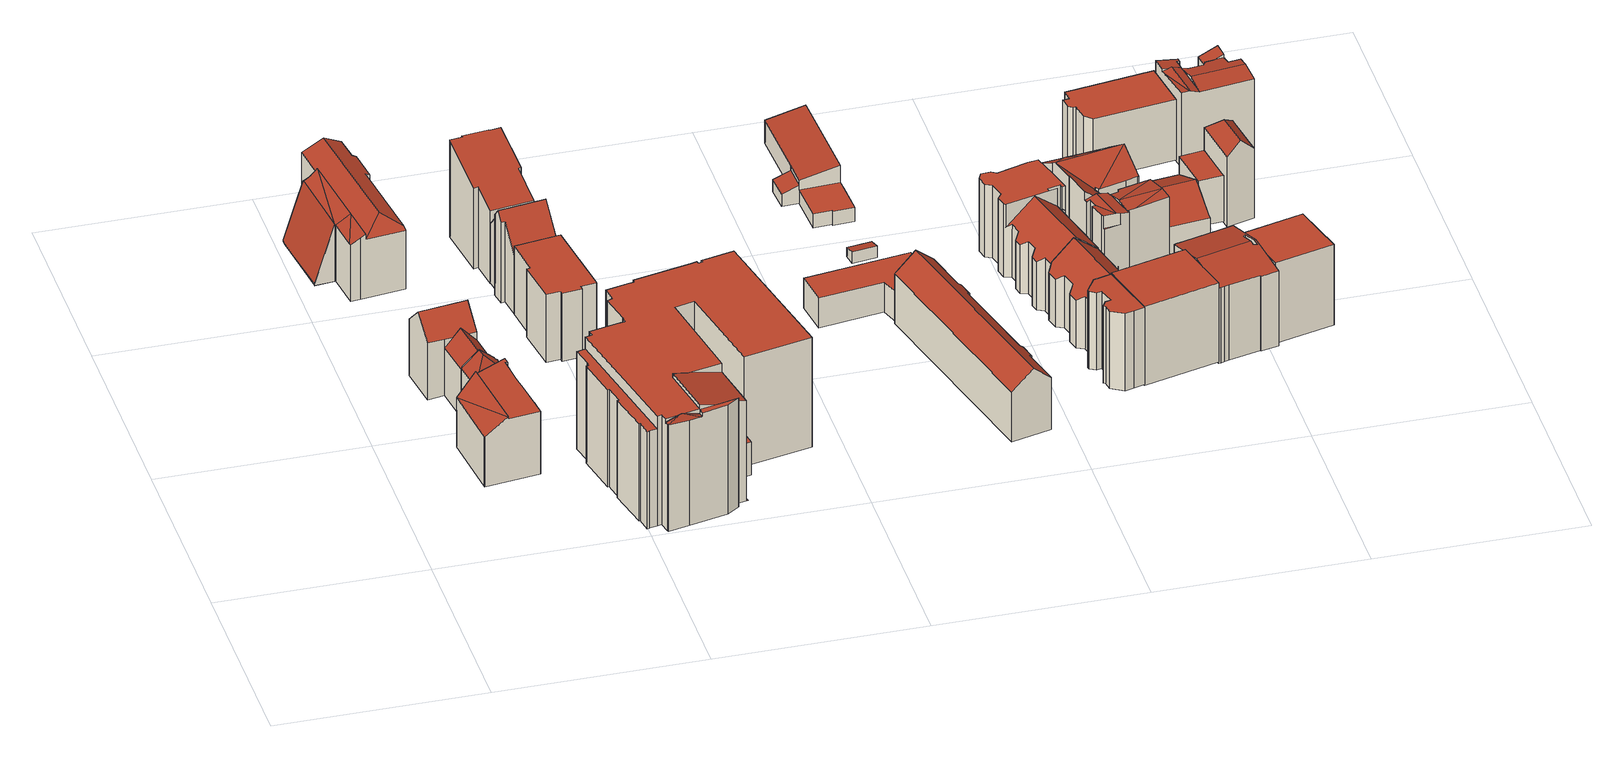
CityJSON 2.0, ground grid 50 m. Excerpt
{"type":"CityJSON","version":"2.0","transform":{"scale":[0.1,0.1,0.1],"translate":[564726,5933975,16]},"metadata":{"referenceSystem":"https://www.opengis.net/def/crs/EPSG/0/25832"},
"CityObjects":{
"building1":{"type":"Building","attributes":{"Gemeindeschluessel":"02000000","Geometrietyp2DReferenz":"3000","function":"31001_1010","roofType":"1000","measuredHeight":17.2,"storeysAboveGround":4},"geometry":[{"type":"MultiSurface","lod":"2","boundaries":[[[0,1,2,3,4]],[[5,6,7,1,0]],[[8,9,10,11,12,13,14,15,16,17,18,19,20]],[[21,22,23,24,25]],[[24,23,26,27,28,29]],[[20,3,2,8]],[[30,7,6,31]],[[31,6,5,32]],[[21,18,17,22]],[[33,16,15,34]],[[34,15,14,35]],[[35,14,13,36]],[[36,13,12,37]],[[37,12,11,38]],[[38,11,10,39]],[[39,10,9,40]],[[41,28,27,42]],[[42,27,26,43]],[[44,45,46,47]],[[30,31,32,48,49,50,44,47,51,41,42,43,33,34,35,36,37,38,39,40]],[[30,40,9,8,2,1,7]],[[48,32,5,0,4]],[[50,49,19,18,21,25,52]],[[33,43,26,23,22,17,16]],[[45,44,50,52]],[[41,51,53,29,28]],[[53,51,47,46]],[[49,48,4,3,20,19]],[[53,46,45,52,25,24,29]]],"semantics":{"surfaces":[{"type":"RoofSurface"},{"type":"WallSurface"},{"type":"GroundSurface"}],"values":[0,0,0,0,0,1,1,1,1,1,1,1,1,1,1,1,1,1,1,2,1,1,1,1,1,1,1,1,0]}}]},
"building2":{"type":"Building","attributes":{"Gemeindeschluessel":"02000000","Geometrietyp2DReferenz":"3000","function":"31001_1120","roofType":"3100","measuredHeight":19.96,"storeysAboveGround":4},"geometry":[{"type":"MultiSurface","lod":"2","boundaries":[[[54,55,56,57,58]],[[55,59,60,61,56]],[[60,62,61]],[[57,63,58]],[[64,65,66,67,68,69]],[[69,68,70,71,62,60,59]],[[64,69,59,55,54]],[[57,56,61]],[[65,64,54,58,63,72]],[[73,66,65,72]],[[67,66,73,74,75]],[[70,68,67,75]],[[74,73,72,63,57,61,62,71]],[[74,71,70,75]]],"semantics":{"surfaces":[{"type":"RoofSurface"},{"type":"WallSurface"},{"type":"GroundSurface"}],"values":[0,0,1,1,2,1,1,1,1,1,1,1,0,0]}}]},
"building3":{"type":"Building","attributes":{"Gemeindeschluessel":"02000000","Geometrietyp2DReferenz":"3000","function":"31001_1010","roofType":"3100","measuredHeight":18.19,"storeysAboveGround":5},"geometry":[{"type":"MultiSurface","lod":"2","boundaries":[[[76,77,78,79,80,81,82]],[[83,84,85,86,87,88]],[[89,84,83]],[[90,91,89,83]],[[92,93,94,89,91]],[[95,96,97,98]],[[99,100,101]],[[102,103,104,105,106]],[[107,82,81,108]],[[88,80,79,83]],[[100,83,79,78,101]],[[101,78,77,109]],[[109,77,76,110]],[[110,76,82,107]],[[111,87,86,112]],[[112,86,85,102]],[[102,85,84,113,103]],[[114,90,83,100]],[[103,113,115,104]],[[116,93,92,117]],[[118,119,120,121]],[[121,120,122,123]],[[124,125,126,127]],[[116,117,114,100,99,101,109,110,107,108,111,112,102,106,105,104,118,121,123,124,127,128]],[[129,98,97,130,115,113]],[[126,125,122,120,119,130,97,96]],[[116,128,95,98,129,94,93]],[[126,96,95,128,127]],[[122,125,124,123]],[[118,104,115,130,119]],[[114,117,92,91,90]],[[129,113,84,89,94]],[[111,108,81,80,88,87]]],"semantics":{"surfaces":[{"type":"RoofSurface"},{"type":"WallSurface"},{"type":"GroundSurface"}],"values":[0,0,0,0,0,0,0,0,1,1,1,1,1,1,1,1,1,1,1,1,1,1,1,2,0,0,1,1,1,1,1,1,1]}}]},
"building4":{"type":"Building","attributes":{"Gemeindeschluessel":"02000000","Geometrietyp2DReferenz":"3000","function":"31001_1120","roofType":"1000","measuredHeight":18.04,"storeysAboveGround":4},"geometry":[{"type":"MultiSurface","lod":"2","boundaries":[[[131,132,133,134,135,136,137,138,139,140,141,142]],[[143,144,145,146,147,148,149,150,151,152,153,154]],[[143,142,141,144]],[[144,141,140,145]],[[145,140,139,146]],[[146,139,138,147]],[[147,138,137,148]],[[148,137,136,149]],[[149,136,135,150]],[[150,135,134,151]],[[151,134,133,152]],[[152,133,132,153]],[[153,132,131,154]],[[154,131,142,143]]],"semantics":{"surfaces":[{"type":"RoofSurface"},{"type":"GroundSurface"},{"type":"WallSurface"}],"values":[0,1,2,2,2,2,2,2,2,2,2,2,2,2]}}]},
"building5":{"type":"Building","attributes":{"Gemeindeschluessel":"02000000","Geometrietyp2DReferenz":"3000","function":"31001_1130","roofType":"3100","measuredHeight":23.36,"storeysAboveGround":5},"geometry":[{"type":"MultiSurface","lod":"2","boundaries":[[[155,156,157,158,159,160]],[[161,162,163,164,156,155]],[[165,160,159,166]],[[166,159,158,167]],[[167,158,157,168]],[[169,164,163,170]],[[170,163,162,171]],[[171,162,161,172]],[[172,161,155,160,165]],[[168,157,156,164,169]],[[168,169,170,171,172,165,166,167]]],"semantics":{"surfaces":[{"type":"RoofSurface"},{"type":"WallSurface"},{"type":"GroundSurface"}],"values":[0,0,1,1,1,1,1,1,1,1,2]}}]},
"building6":{"type":"Building","attributes":{"Gemeindeschluessel":"02000000","Geometrietyp2DReferenz":"3000","function":"31001_1130","roofType":"2100","measuredHeight":25.8,"storeysAboveGround":5},"geometry":[{"type":"MultiSurface","lod":"2","boundaries":[[[173,174,175,176,177,178,179,180,181,182,183,184]],[[185,186,187,188,189,190,191,192,193,194,195,196]],[[194,175,174,195]],[[195,174,173,196]],[[185,184,183,186]],[[186,183,182,187]],[[187,182,181,188]],[[188,181,180,189]],[[189,180,179,190]],[[190,179,178,191]],[[191,178,177,192]],[[192,177,176,193]],[[193,176,175,194]],[[185,196,173,184]]],"semantics":{"surfaces":[{"type":"RoofSurface"},{"type":"GroundSurface"},{"type":"WallSurface"}],"values":[0,1,2,2,2,2,2,2,2,2,2,2,2,2]}}]},
"building7":{"type":"Building","attributes":{"Gemeindeschluessel":"02000000","Geometrietyp2DReferenz":"3000","function":"31001_2070","roofType":"1000","measuredHeight":30.02,"storeysAboveGround":8},"geometry":[{"type":"MultiSurface","lod":"2","boundaries":[[[197,198,199,200]],[[201,202,198,197]],[[203,204,205,198,202]],[[206,207,208]],[[205,209,199,198]],[[210,211,212,213,214]],[[215,216,217,218]],[[219,220,221,222]],[[223,224,225,226]],[[226,225,227,228]],[[228,227,220,219]],[[229,230,231,232]],[[232,231,233,234]],[[234,233,235,236]],[[237,238,239,240]],[[240,239,241,242]],[[208,243,244,206]],[[245,246,247,248]],[[248,247,249,250]],[[250,249,251,252]],[[252,251,253,254]],[[254,253,255,256]],[[257,258,259,260]],[[260,259,261,262]],[[262,261,263,264]],[[264,263,265,266]],[[266,265,267,268]],[[268,267,269,270]],[[270,269,271,272]],[[273,204,203,274]],[[207,275,276,277]],[[206,244,275,207]],[[278,279,280]],[[281,282,280]],[[215,283,284,285]],[[285,284,286,287]],[[287,286,288,289]],[[212,211,288]],[[289,288,211,210,290]],[[209,214,213,199]],[[291,292,293,294]],[[295,296,297,298]],[[298,297,299,300]],[[300,299,301,302]],[[302,301,303,304]],[[304,303,305,306]],[[217,307,308,218]],[[309,310,292,291]],[[235,233,231,230,255,253,251,249,247,246,311,221,220,227,225,224]],[[312,311,246,313]],[[290,210,214,209,205,204,273]],[[296,295,272,271]],[[314,315,217,216,215,285,287,289,290,273,274,316,317,245,248,250,252,254,256,229,232,234,236,223,226,228,219,222,237,240,242,208,207,277,257,260,262,264,266,268,270,272,295,298,300,302,304,306,318]],[[281,280,279,293,292,310,319,305,303,301,299,297,296,271,269,267,265,263,261,259,258,276,275,244,243,241,239,238,312,313,320,321,322]],[[308,307,323,324,309,291,294]],[[229,256,255,230]],[[317,316,201,197,200,321,320]],[[283,215,218,308,294,293,279,278]],[[324,323,315,314]],[[323,307,217,315]],[[305,319,318,306]],[[314,318,319,310,309,324]],[[282,281,322,325]],[[316,274,203,202,201]],[[276,258,257,277]],[[200,199,213,212,325,322,321]],[[245,317,320,313,246]],[[241,243,208,242]],[[223,236,235,224]],[[237,222,221,311,312,238]],[[282,325,212,288,286,284,283,278,280]]],"semantics":{"surfaces":[{"type":"RoofSurface"},{"type":"WallSurface"},{"type":"GroundSurface"}],"values":[0,0,0,0,0,0,0,1,1,1,1,1,1,1,1,1,1,1,1,1,1,1,1,1,1,1,1,1,1,1,1,1,1,1,1,1,1,1,1,1,1,1,1,1,1,1,1,1,0,1,1,1,2,0,0,1,1,1,1,1,1,1,1,1,1,1,1,1,1,1,0]}}]},
"building8":{"type":"Building","attributes":{"Gemeindeschluessel":"02000000","Geometrietyp2DReferenz":"3000","function":"31001_3210","roofType":"1000","measuredHeight":7.88,"storeysAboveGround":2},"geometry":[{"type":"MultiSurface","lod":"2","boundaries":[[[326,327,328,329]],[[330,331,332,333]],[[334,335,336,337]],[[338,336,335,332,331,328,327]],[[339,326,329,330,333,334,337]],[[339,337,336,338]],[[334,333,332,335]],[[326,339,338,327]],[[330,329,328,331]]],"semantics":{"surfaces":[{"type":"WallSurface"},{"type":"RoofSurface"},{"type":"GroundSurface"}],"values":[0,0,0,1,2,0,0,0,0]}}]},
"building9":{"type":"Building","attributes":{"Gemeindeschluessel":"02000000","Geometrietyp2DReferenz":"3000","function":"31001_1010","roofType":"3100","measuredHeight":17.67,"storeysAboveGround":4},"geometry":[{"type":"MultiSurface","lod":"2","boundaries":[[[340,341,342,343,344]],[[341,345,346,347,348,349,350,351,352,353,354,355,356,342]],[[357,344,343,358]],[[359,340,344,357]],[[360,356,355,361]],[[361,355,354,362]],[[362,354,353,363]],[[363,353,352,364]],[[364,352,351,365]],[[365,351,350,366]],[[366,350,349,367]],[[367,349,348,368]],[[368,348,347,369]],[[369,347,346,370]],[[370,346,345,371]],[[371,345,341,340,359]],[[358,343,342,356,360]],[[358,360,361,362,363,364,365,366,367,368,369,370,371,359,357]]],"semantics":{"surfaces":[{"type":"RoofSurface"},{"type":"WallSurface"},{"type":"GroundSurface"}],"values":[0,0,1,1,1,1,1,1,1,1,1,1,1,1,1,1,1,2]}}]},
"building10":{"type":"Building","attributes":{"Gemeindeschluessel":"02000000","Geometrietyp2DReferenz":"3000","function":"31001_3060","roofType":"2100","measuredHeight":2.96,"storeysAboveGround":1},"geometry":[{"type":"MultiSurface","lod":"2","boundaries":[[[372,373,374,375]],[[376,377,378,379]],[[376,375,374,377]],[[377,374,373,378]],[[378,373,372,379]],[[379,372,375,376]]],"semantics":{"surfaces":[{"type":"RoofSurface"},{"type":"GroundSurface"},{"type":"WallSurface"}],"values":[0,1,2,2,2,2]}}]},
"building11":{"type":"Building","attributes":{"Gemeindeschluessel":"02000000","Geometrietyp2DReferenz":"3000","function":"31001_3060","roofType":"2100","measuredHeight":8.18,"storeysAboveGround":2},"geometry":[{"type":"MultiSurface","lod":"2","boundaries":[[[380,381,382,383]],[[384,385,386,387,388,389,390]],[[391,380,383,392]],[[393,394,395,396]],[[396,395,397,398]],[[389,399,400,390]],[[381,401,402,382]],[[403,388,387,404]],[[404,387,386,405]],[[405,386,385,406]],[[406,385,384,407]],[[408,391,392,409,393,396,398,403,404,405,406,407]],[[399,389,388,403,398,397]],[[408,407,384,390,400,401]],[[394,393,409,402]],[[391,408,401,381,380]],[[409,392,383,382,402]],[[394,402,401,400,399,397,395]]],"semantics":{"surfaces":[{"type":"RoofSurface"},{"type":"WallSurface"},{"type":"GroundSurface"}],"values":[0,0,1,1,1,1,1,1,1,1,1,2,1,1,1,1,1,0]}}]},
"building12":{"type":"Building","attributes":{"Gemeindeschluessel":"02000000","Geometrietyp2DReferenz":"3000","function":"31001_1010","roofType":"1000","measuredHeight":20.44,"storeysAboveGround":7},"geometry":[{"type":"MultiSurface","lod":"2","boundaries":[[[410,411,412,413]],[[414,415,416,417]],[[418,419,420,421]],[[422,423,424,425]],[[425,424,426,427]],[[427,426,428,429]],[[429,428,430,431]],[[432,433,434,435]],[[416,415,420,419,436,430,428,426,424,423,437,412,411,434,433]],[[438,418,421,414,417,432,435,410,413,439,422,425,427,429,431]],[[438,431,430,436]],[[422,439,437,423]],[[418,438,436,419]],[[432,417,416,433]],[[414,421,420,415]],[[439,413,412,437]],[[410,435,434,411]]],"semantics":{"surfaces":[{"type":"WallSurface"},{"type":"RoofSurface"},{"type":"GroundSurface"}],"values":[0,0,0,0,0,0,0,0,1,2,0,0,0,0,0,0,0]}}]},
"building13":{"type":"Building","attributes":{"Gemeindeschluessel":"02000000","Geometrietyp2DReferenz":"3000","function":"31001_1010","roofType":"3100","measuredHeight":18.59,"storeysAboveGround":4},"geometry":[{"type":"MultiSurface","lod":"2","boundaries":[[[440,441,442,443,444,445,446,447,448,449,450]],[[440,451,452,453,454,441]],[[455,443,442,456]],[[457,450,449,458]],[[458,449,448,459]],[[459,448,447,460]],[[460,447,446,461]],[[461,446,445,462]],[[462,445,444,463]],[[463,444,443,455]],[[464,454,453,465]],[[465,453,452,466]],[[466,452,451,467]],[[467,451,440,450,457]],[[456,442,441,454,464]],[[456,464,465,466,467,457,458,459,460,461,462,463,455]]],"semantics":{"surfaces":[{"type":"RoofSurface"},{"type":"WallSurface"},{"type":"GroundSurface"}],"values":[0,0,1,1,1,1,1,1,1,1,1,1,1,1,1,2]}}]},
"building14":{"type":"Building","attributes":{"Gemeindeschluessel":"02000000","Geometrietyp2DReferenz":"3000","function":"31001_1010","roofType":"3100","measuredHeight":19.2,"storeysAboveGround":6},"geometry":[{"type":"MultiSurface","lod":"2","boundaries":[[[468,469,470,471,472,473,474,475,476,477,478,479,480,481,482,483,484,485,486,487]],[[488,489,490,491,492,493,494,495,496,497,498,499,500]],[[498,501,502,499]],[[503,504,505,506]],[[507,481,480,508]],[[508,480,479,509]],[[509,479,478,510]],[[510,478,477,511]],[[511,477,476,512]],[[512,476,475,513]],[[505,474,473,506]],[[514,472,471,515]],[[515,471,470,516]],[[516,470,469,517]],[[518,486,485,519]],[[519,485,484,520]],[[520,484,483,521]],[[521,483,482,522]],[[522,482,481,507]],[[523,497,496,524]],[[524,496,495,525]],[[525,495,494,526]],[[526,494,493,527]],[[527,493,492,528]],[[528,492,491,529]],[[529,491,490,530]],[[530,490,489,531]],[[531,489,488,532]],[[533,504,503,534]],[[523,524,525,526,527,528,529,530,531,532,518,519,520,521,522,507,508,509,510,511,512,513,533,534,514,515,516,517,535]],[[523,535,501,498,497]],[[518,532,488,500,487,486]],[[468,487,500,499,502]],[[535,517,469,468,502,501]],[[514,534,503,506,473,472]],[[533,513,475,474,505,504]]],"semantics":{"surfaces":[{"type":"RoofSurface"},{"type":"WallSurface"},{"type":"GroundSurface"}],"values":[0,0,0,0,1,1,1,1,1,1,1,1,1,1,1,1,1,1,1,1,1,1,1,1,1,1,1,1,1,2,1,1,1,1,1,1]}}]},
"building15":{"type":"Building","attributes":{"Gemeindeschluessel":"02000000","Geometrietyp2DReferenz":"3000","function":"31001_2010","roofType":"1000","measuredHeight":21.01,"storeysAboveGround":7},"geometry":[{"type":"MultiSurface","lod":"2","boundaries":[[[536,537,538,539,540]],[[541,542,543,544,545]],[[541,538,537,542]],[[542,537,536,543]],[[544,540,539,545]],[[544,543,536,540]],[[541,545,539,538]]],"semantics":{"surfaces":[{"type":"RoofSurface"},{"type":"GroundSurface"},{"type":"WallSurface"}],"values":[0,1,2,2,2,2,2]}}]},
"building16":{"type":"Building","attributes":{"Gemeindeschluessel":"02000000","Geometrietyp2DReferenz":"3000","function":"31001_1130","roofType":"3100","measuredHeight":23.16,"storeysAboveGround":5},"geometry":[{"type":"MultiSurface","lod":"2","boundaries":[[[546,547,548,549]],[[550,551,552,548,547]],[[553,554,555,556,557,558,559,560]],[[561,554,553]],[[562,563,557,556,564,565]],[[551,566,567,552]],[[568,569,566,551]],[[570,571,572,558,557,573,574]],[[575,576,577,568,578]],[[579,580,581,582,583]],[[584,585,580,579]],[[574,586,587,588,584,579]],[[589,584,588]],[[590,591,592]],[[593,546,549,594]],[[595,596,597,598]],[[559,599,560]],[[600,565,564,601]],[[602,562,565,600]],[[603,566,569,604]],[[605,577,576,606]],[[606,576,575,607]],[[608,582,581,609]],[[610,587,586,611]],[[612,561,553,560,599,596,595]],[[598,597,613,550,547,546,593]],[[610,611,614,602,600,601,615,612,595,598,593,594,616,603,604,605,606,607,617,618,619,620,621,608,609,622,623]],[[616,594,549,548,552,567]],[[605,604,569,568,577]],[[614,611,586,574,573,592,591]],[[623,622,585,584,589]],[[610,623,589,588,587]],[[570,574,579,583]],[[622,609,581,580,585]],[[608,621,571,570,583,582]],[[617,607,575,578,624]],[[603,616,567,566]],[[602,614,591,590,563,562]],[[590,592,573,557,563]],[[612,615,555,554,561]],[[615,601,564,556,555]],[[559,558,572,625]],[[621,620,626,625,572,571]],[[626,620,619,627]],[[619,618,628,629,627]],[[628,618,617,624]],[[626,627,629,613,597,596,599,559,625]],[[628,624,578,568,551,550,613,629]]],"semantics":{"surfaces":[{"type":"RoofSurface"},{"type":"WallSurface"},{"type":"GroundSurface"}],"values":[0,0,0,0,0,0,0,0,0,0,0,0,0,0,1,1,1,1,1,1,1,1,1,1,1,1,2,1,1,1,1,1,1,1,1,1,1,1,1,1,1,1,1,1,1,1,0,0]}}]},
"building17":{"type":"Building","attributes":{"Gemeindeschluessel":"02000000","Geometrietyp2DReferenz":"3000","function":"31001_1120","roofType":"3100","measuredHeight":22.07,"storeysAboveGround":6},"geometry":[{"type":"MultiSurface","lod":"2","boundaries":[[[630,631,632,633,634,635,636,637,638,639,640,641]],[[642,643,644,645,646,647,648,649,636,635,650,651,632,631]],[[652,634,633,653]],[[654,651,650,655]],[[656,648,647,657]],[[657,647,646,658]],[[658,646,645,659]],[[659,645,644,660]],[[660,644,643,661]],[[661,643,642,662]],[[637,636,649,648,656,663,664,665,666,638]],[[641,640,639,638,666,667,668,669]],[[670,671,662,642,631,630,641,669]],[[632,651,654,672,653,633]],[[673,655,650,635,634,652]],[[657,658,659,660,661,662,671,670,669,668,667,666,665,664,663,656],[673,652,653,672,654,655]]],"semantics":{"surfaces":[{"type":"RoofSurface"},{"type":"WallSurface"},{"type":"GroundSurface"}],"values":[0,0,1,1,1,1,1,1,1,1,1,1,1,1,1,2]}}]},
"building18":{"type":"Building","attributes":{"Gemeindeschluessel":"02000000","Geometrietyp2DReferenz":"3000","function":"31001_2100","roofType":"3100","measuredHeight":11.46,"storeysAboveGround":3},"geometry":[{"type":"MultiSurface","lod":"2","boundaries":[[[674,675,676,677]],[[678,679,680,681]],[[678,681,682,683,674,677,684]],[[680,679,685,676,675,686,687]],[[688,683,682,689]],[[680,687,689,682,681]],[[686,675,674,683,688]],[[685,679,678,684]],[[676,685,684,677]],[[688,689,687,686]]],"semantics":{"surfaces":[{"type":"WallSurface"},{"type":"GroundSurface"},{"type":"RoofSurface"}],"values":[0,0,1,2,0,0,0,0,0,2]}}]},
"building19":{"type":"Building","attributes":{"Gemeindeschluessel":"02000000","Geometrietyp2DReferenz":"3000","function":"31001_2010","roofType":"1000","measuredHeight":21.31,"storeysAboveGround":7},"geometry":[{"type":"MultiSurface","lod":"2","boundaries":[[[690,691,692,693]],[[694,695,637,696]],[[694,691,690,695]],[[637,693,692,696]],[[692,691,694,696]],[[690,693,637,695]]],"semantics":{"surfaces":[{"type":"WallSurface"},{"type":"GroundSurface"},{"type":"RoofSurface"}],"values":[0,0,0,0,1,2]}}]},
"building20":{"type":"Building","attributes":{"Gemeindeschluessel":"02000000","Geometrietyp2DReferenz":"3000","function":"31001_1010","roofType":"1000","measuredHeight":16.03,"storeysAboveGround":4},"geometry":[{"type":"MultiSurface","lod":"2","boundaries":[[[697,698,699,700]],[[701,702,698,697]],[[701,703,704,702]],[[705,706,704,703]],[[707,708,706,705]],[[707,709,710,708]],[[710,709,711,712]],[[712,711,713,714]],[[715,714,713,716]],[[717,718,715,716]],[[699,718,717,700]],[[707,705,703,701,697,700,717,716,713,711,709]],[[698,702,704,706,708,710,712,714,715,718,699]]],"semantics":{"surfaces":[{"type":"WallSurface"},{"type":"GroundSurface"},{"type":"RoofSurface"}],"values":[0,0,0,0,0,0,0,0,0,0,0,1,2]}}]},
"building21":{"type":"Building","attributes":{"Gemeindeschluessel":"02000000","Geometrietyp2DReferenz":"3000","function":"31001_1010","roofType":"1000","measuredHeight":12.09,"storeysAboveGround":3},"geometry":[{"type":"MultiSurface","lod":"2","boundaries":[[[719,720,721,722]],[[723,724,721,720,725]],[[726,727,719,722,728]],[[727,726,723,725]],[[726,728,724,723]],[[728,722,721,724]],[[719,727,725,720]]],"semantics":{"surfaces":[{"type":"WallSurface"},{"type":"RoofSurface"},{"type":"GroundSurface"}],"values":[0,1,2,0,0,0,0]}}]},
"building22":{"type":"Building","attributes":{"Gemeindeschluessel":"02000000","Geometrietyp2DReferenz":"3000","function":"31001_2310","roofType":"3200","measuredHeight":21.68,"storeysAboveGround":4},"geometry":[{"type":"MultiSurface","lod":"2","boundaries":[[[729,730,731]],[[732,733,734,735]],[[736,734,733,731,730]],[[737,732,735,738,739]],[[731,733,732,737]],[[738,735,734,736]],[[738,736,730,729,739]],[[731,737,739,729]]],"semantics":{"surfaces":[{"type":"RoofSurface"},{"type":"GroundSurface"},{"type":"WallSurface"}],"values":[0,1,2,2,2,2,0,0]}}]},
"building23":{"type":"Building","attributes":{"Gemeindeschluessel":"02000000","Geometrietyp2DReferenz":"3000","function":"31001_1100","roofType":"3100","measuredHeight":19.76,"storeysAboveGround":6},"geometry":[{"type":"MultiSurface","lod":"2","boundaries":[[[740,741,742,743,744,745]],[[746,741,740]],[[747,748,743,742,749]],[[750,751,752,753,754]],[[744,755,745]],[[756,757,758,759]],[[751,760,752]],[[761,762,763,764]],[[764,763,765,766]],[[767,753,752]],[[768,769,770,771]],[[771,770,772,773]],[[774,746,740,745,755,775,776]],[[777,778,749,742,741,746,774]],[[768,771,773,779,780,756,759,781,782,761,764,766,783,777,774,776]],[[784,785,765,763,762,767,752,760,758,757,786,747,787]],[[784,787,749,778]],[[748,747,779,773,772]],[[777,783,785,784,778]],[[782,781,750,754]],[[765,785,783,766]],[[761,782,754,753,767,762]],[[781,759,758,760,751,750]],[[747,749,787]],[[786,757,756,780]],[[780,779,747,786]],[[744,743,748]],[[769,768,776,775]],[[769,775,755,744,748,772,770]]],"semantics":{"surfaces":[{"type":"RoofSurface"},{"type":"WallSurface"},{"type":"GroundSurface"}],"values":[0,0,0,0,1,1,1,1,1,1,1,1,1,1,2,0,0,1,1,1,1,1,1,1,1,1,1,1,0]}}]}
},
"vertices":[
[165,397,174],[239,238,214],[239,238,215],[216,426,215],[165,398,174],[183,236,174],[183,232,174],[183,230,174],[239,238,208],[315,248,208],[315,250,208],[311,283,208],[310,290,208],[304,338,208],[297,388,208],[290,453,208],[296,453,208],[294,469,208],[218,428,208],[218,427,208],[216,426,208],[218,428,174],[294,469,174],[294,470,175],[250,490,211],[218,430,176],[289,516,175],[283,515,180],[283,518,180],[248,513,211],[183,230,43],[183,232,43],[183,236,43],[296,453,43],[290,453,43],[297,388,43],[304,338,43],[310,290,43],[311,283,43],[315,250,43],[315,248,43],[283,518,43],[283,515,43],[289,516,43],[213,443,43],[213,443,174],[205,507,173],[205,507,43],[165,398,43],[218,427,43],[216,443,43],[208,508,43],[216,443,176],[208,508,176],
[208,508,166],[245,513,208],[232,610,208],[214,608,187],[194,605,165],[283,518,165],[270,616,165],[251,613,187],[270,616,187],[194,605,187],[208,508,38],[194,606,38],[154,600,38],[140,703,38],[256,719,38],[283,518,38],[256,719,187],[263,668,238],[194,606,187],[154,600,188],[147,652,238],[140,703,187],
[8,1257,45],[22,1148,47],[29,1087,48],[76,1092,194],[55,1277,194],[37,1275,140],[8,1272,48],[76,1092,192],[90,1288,212],[86,1287,209],[86,1286,209],[70,1279,200],[55,1277,192],[114,1097,212],[78,1092,193],[88,1012,194],[89,1007,194],[112,1009,205],[125,1011,212],[218,1022,199],[217,1032,205],[171,1068,225],[126,1011,199],[29,1086,44],[76,1092,44],[29,1087,44],[86,1287,44],[90,1288,44],[78,1377,44],[70,1376,44],[80,1328,44],[8,1272,44],[37,1275,44],[22,1148,44],[8,1257,44],[70,1279,44],[86,1286,44],[90,1288,199],[78,1092,44],[78,1377,199],[112,1009,44],[89,1007,44],[171,1386,44],[171,1386,205],[179,1329,205],[179,1329,44],[189,1330,199],[189,1330,44],[199,1252,44],[199,1252,199],[189,1251,205],[189,1251,44],[218,1022,44],[125,1011,199],[130,1382,225],
[434,773,224],[426,772,224],[441,664,224],[475,668,224],[476,658,224],[523,664,224],[522,674,224],[559,679,224],[559,682,224],[532,880,224],[526,880,224],[422,865,224],[422,865,44],[526,880,44],[532,880,44],[559,682,44],[559,679,44],[522,674,44],[523,664,44],[476,658,44],[475,668,44],[441,664,44],[426,772,44],[434,773,44],
[404,931,279],[516,946,279],[507,1013,199],[404,998,199],[410,949,258],[401,948,258],[406,914,258],[415,915,258],[422,865,199],[526,880,199],[401,948,45],[410,949,45],[404,998,45],[507,1013,45],[526,880,45],[422,865,45],[415,915,45],[406,914,45],
[395,1203,300],[396,1200,299],[366,1196,299],[384,1062,255],[395,1064,255],[404,998,234],[507,1013,234],[495,1101,263],[502,1102,263],[486,1213,300],[458,1209,300],[458,1211,300],[458,1211,42],[458,1209,42],[486,1213,42],[502,1102,42],[495,1101,42],[507,1013,42],[404,998,42],[395,1064,42],[384,1062,42],[366,1196,42],[396,1200,42],[395,1203,42],
[538,19,290],[574,21,305],[620,39,285],[538,21,285],[540,10,290],[540,8,290],[541,8,289],[591,18,286],[618,24,287],[552,413,8],[550,425,8],[541,411,8],[623,25,285],[685,40,296],[714,60,296],[662,48,296],[620,39,296],[623,25,296],[736,78,8],[741,79,8],[724,163,8],[721,162,8],[431,372,8],[431,372,265],[436,373,265],[436,373,8],[437,313,8],[437,313,265],[443,314,265],[443,314,8],[441,323,265],[441,323,8],[467,165,8],[467,165,265],[470,165,265],[470,165,8],[461,211,265],[461,211,8],[458,210,265],[458,210,8],[468,380,8],[468,380,297],[466,390,297],[466,390,8],[465,395,297],[465,395,8],[541,411,297],[552,413,297],[522,35,8],[522,35,265],[503,31,265],[503,31,8],[503,30,265],[503,30,8],[498,29,265],[498,29,8],[492,64,265],[492,64,8],[489,63,265],[489,63,8],[536,503,8],[536,503,297],[540,504,297],[540,504,8],[548,507,297],[548,507,8],[544,539,297],[544,539,8],[543,543,297],[543,543,8],[597,555,297],[597,555,8],[612,557,297],[612,557,8],[611,565,297],[611,565,8],[591,18,8],[541,8,8],[550,425,297],[552,427,297],[552,427,8],[714,199,274],[714,199,297],[636,183,297],[595,174,297],[595,174,308],[736,78,274],[711,73,281],[711,73,8],[713,64,281],[713,64,8],[714,60,281],[714,60,8],[685,40,8],[718,448,95],[718,448,297],[671,438,297],[671,438,95],[754,595,8],[754,595,297],[765,598,297],[765,598,8],[766,592,297],[766,592,8],[777,594,297],[777,594,8],[775,600,297],[775,600,8],[854,617,297],[854,617,8],[724,163,95],[721,162,95],[768,211,95],[768,211,297],[452,377,265],[452,377,297],[522,35,297],[767,210,8],[774,173,8],[540,10,8],[534,38,8],[931,245,8],[931,245,297],[534,38,297],[538,21,297],[620,39,297],[774,173,95],[767,210,95],[620,39,308],
[1057,655,33],[1057,655,112],[1046,738,112],[1046,738,33],[1299,774,33],[1299,774,112],[1311,690,112],[1311,690,33],[1314,653,33],[1314,653,112],[1227,632,112],[1227,632,33],[1212,676,112],[1212,676,33],
[1350,117,161],[1403,130,207],[1275,644,207],[1227,632,165],[1223,631,161],[1446,141,168],[1445,147,168],[1421,242,168],[1430,244,161],[1421,282,161],[1412,279,169],[1354,512,169],[1362,514,162],[1353,551,162],[1344,549,169],[1318,654,169],[1314,653,173],[1223,631,30],[1227,632,30],[1350,117,30],[1314,653,30],[1318,654,30],[1344,549,30],[1353,551,30],[1362,514,30],[1354,512,30],[1412,279,30],[1421,282,30],[1430,244,30],[1421,242,30],[1445,147,30],[1446,141,30],
[1193,876,65],[1252,884,65],[1248,913,59],[1189,905,59],[1189,905,35],[1248,913,35],[1252,884,35],[1193,876,35],
[1102,1132,66],[1143,1134,82],[1140,1195,82],[1099,1194,66],[1148,1034,71],[1191,1036,71],[1191,1031,71],[1242,1034,71],[1238,1114,71],[1237,1137,71],[1143,1133,71],[1102,1132,34],[1099,1194,34],[1132,1382,34],[1132,1382,95],[1226,1386,116],[1226,1386,34],[1226,1381,116],[1226,1381,34],[1237,1137,116],[1143,1133,95],[1143,1134,95],[1140,1195,95],[1238,1114,34],[1242,1034,34],[1191,1031,34],[1191,1036,34],[1148,1034,34],[1143,1134,34],[1140,1195,34],
[1610,388,33],[1610,388,237],[1652,399,237],[1652,399,33],[1615,339,33],[1615,339,237],[1603,336,237],[1603,336,33],[1612,298,33],[1612,298,237],[1626,302,237],[1626,302,33],[1689,254,33],[1689,254,237],[1664,247,237],[1664,247,33],[1642,241,237],[1642,241,33],[1611,259,237],[1611,259,33],[1608,280,237],[1608,280,33],[1588,345,33],[1588,345,237],[1586,351,237],[1586,351,33],[1603,283,237],[1665,348,237],[1603,283,33],[1665,348,33],
[1663,401,218],[1618,585,218],[1564,572,171],[1553,554,158],[1560,523,158],[1578,515,171],[1587,478,171],[1575,461,158],[1582,432,158],[1600,424,171],[1610,388,172],[1716,415,172],[1729,434,158],[1714,444,168],[1677,600,168],[1553,554,32],[1564,572,32],[1610,388,32],[1600,424,32],[1582,432,32],[1575,461,32],[1587,478,32],[1578,515,32],[1560,523,32],[1677,600,32],[1714,444,32],[1729,434,32],[1716,415,32],
[1633,781,217],[1633,782,217],[1614,777,217],[1612,786,217],[1644,794,217],[1646,785,217],[1653,786,217],[1639,844,217],[1623,901,217],[1598,897,217],[1522,874,217],[1510,882,217],[1486,881,217],[1478,864,217],[1484,838,217],[1500,831,217],[1509,793,217],[1498,778,217],[1504,753,217],[1508,751,217],[1521,745,165],[1528,716,165],[1517,701,153],[1522,680,153],[1539,673,165],[1546,644,165],[1535,628,153],[1540,608,153],[1557,600,165],[1564,572,165],[1624,587,216],[1579,768,216],[1508,751,156],[1677,600,171],[1633,781,171],[1646,783,159],[1653,785,154],[1653,786,153],[1646,785,159],[1478,864,25],[1486,881,25],[1510,882,25],[1522,874,25],[1598,897,25],[1623,901,25],[1639,844,25],[1644,794,25],[1612,786,25],[1614,777,25],[1633,782,25],[1504,753,25],[1498,778,25],[1509,793,25],[1500,831,25],[1484,838,25],[1564,572,25],[1557,600,25],[1540,608,25],[1535,628,25],[1546,644,25],[1539,673,25],[1522,680,25],[1517,701,25],[1528,716,25],[1521,745,25],[1653,785,25],[1646,783,25],[1677,600,25],
[1689,254,240],[1870,300,240],[1833,445,240],[1652,399,240],[1665,348,240],[1833,445,30],[1870,300,30],[1689,254,30],[1665,348,30],[1652,399,30],
[1639,844,243],[1643,828,253],[1682,910,206],[1623,901,207],[1643,827,254],[1702,838,254],[1684,910,206],[1676,699,230],[1678,696,230],[1686,698,232],[1691,676,232],[1725,625,237],[1703,711,237],[1696,709,235],[1675,704,230],[1677,695,230],[1693,631,236],[1696,622,237],[1691,675,232],[1683,673,232],[1786,921,207],[1756,920,205],[1806,858,254],[1790,922,207],[1735,709,230],[1734,708,230],[1731,718,230],[1735,626,235],[1755,632,230],[1791,786,208],[1819,793,208],[1822,794,208],[1726,769,208],[1744,674,237],[1834,744,230],[1756,724,230],[1753,713,231],[1735,709,231],[1848,694,237],[1835,744,230],[1757,633,230],[1756,637,231],[1773,641,231],[1856,663,233],[1696,622,205],[1697,616,205],[1735,626,205],[1639,844,22],[1623,901,22],[1658,770,22],[1658,770,253],[1657,769,253],[1657,769,22],[1675,704,253],[1683,673,22],[1691,675,22],[1693,631,22],[1786,921,22],[1790,922,22],[1822,794,22],[1819,793,22],[1791,786,22],[1753,713,22],[1756,724,22],[1756,637,22],[1757,633,22],[1677,695,22],[1643,825,253],[1697,616,22],[1686,698,22],[1756,920,22],[1724,769,22],[1717,772,22],[1713,763,22],[1722,759,22],[1734,708,22],[1835,744,22],[1856,663,22],[1724,769,208],[1731,718,206],[1722,759,206],[1713,763,212],[1717,772,211],[1715,769,208],
[1833,445,235],[1846,395,247],[1978,429,247],[1970,462,239],[1976,468,238],[1986,431,247],[1990,432,247],[1977,483,235],[1965,531,224],[1847,500,224],[1826,495,224],[1821,494,224],[1870,300,225],[1876,302,225],[1885,304,225],[1896,307,225],[1972,326,225],[1973,323,224],[2015,333,224],[2011,349,228],[1990,416,244],[1980,418,245],[1976,468,26],[1970,462,26],[1980,418,26],[1990,416,26],[2015,333,26],[1973,323,26],[1972,326,26],[1896,307,26],[1885,304,26],[1876,302,26],[1870,300,26],[2011,349,26],[1990,432,26],[1977,483,26],[1965,531,26],[1847,500,26],[1826,495,26],[1821,494,26],[1833,445,26],[1846,395,26],[1978,429,26],[1986,431,26],
[1969,840,20],[1969,840,129],[1974,771,96],[1974,771,20],[1839,745,20],[1839,745,92],[1835,744,92],[1835,744,20],[1790,922,20],[1954,943,20],[1975,761,20],[1975,761,92],[1967,853,135],[1812,833,135],[1954,943,92],[1790,922,92],
[2155,386,235],[2155,386,22],[2120,520,22],[2120,520,235],[2011,349,22],[2011,349,235],[1977,483,22],
[1753,1136,20],[1753,1136,181],[1749,1164,181],[1749,1164,20],[1763,1130,20],[1763,1130,181],[1770,1131,20],[1770,1131,181],[1776,1092,20],[1776,1092,181],[1795,1075,20],[1795,1075,181],[1990,1102,20],[1990,1102,181],[1974,1213,20],[1974,1213,181],[1972,1223,20],[1972,1223,181],[1762,1193,181],[1762,1193,20],[1765,1166,20],[1765,1166,181],
[2012,952,19],[2012,952,140],[2013,951,140],[2013,951,19],[1969,840,140],[2029,845,140],[1954,943,140],[1969,840,19],[1954,943,19],[2029,845,19],
[2051,922,234],[2080,960,201],[2013,951,201],[2031,825,17],[2013,951,17],[2081,961,17],[2097,843,17],[2081,961,200],[2031,825,201],[2097,843,201],[2064,834,234],
[1980,1174,207],[2015,1078,214],[2016,1078,214],[2001,1180,214],[1994,1179,212],[1979,1177,207],[1994,1075,214],[2024,1182,206],[2024,1183,206],[2038,1081,206],[2074,1226,197],[2079,1190,197],[2104,1194,206],[2124,1196,215],[2120,1232,215],[1979,1177,214],[2073,1178,17],[2073,1178,208],[2079,1188,207],[2079,1188,17],[2079,1190,206],[2125,1193,17],[2125,1193,207],[2124,1193,207],[2124,1193,17],[2127,1171,210],[2127,1171,17],[2124,1196,206],[2026,1219,17],[2026,1219,205],[2027,1209,205],[2027,1209,17],[2020,1208,206],[2020,1208,17],[1994,1075,17],[1974,1213,214],[1974,1213,17],[2167,1099,17],[2167,1099,206],[2024,1182,17],[2037,1173,17],[2074,1226,17],[2120,1232,17],[2157,1175,17],[2160,1149,214],[2157,1175,210],[2037,1173,208],[2031,1132,214]
]}
